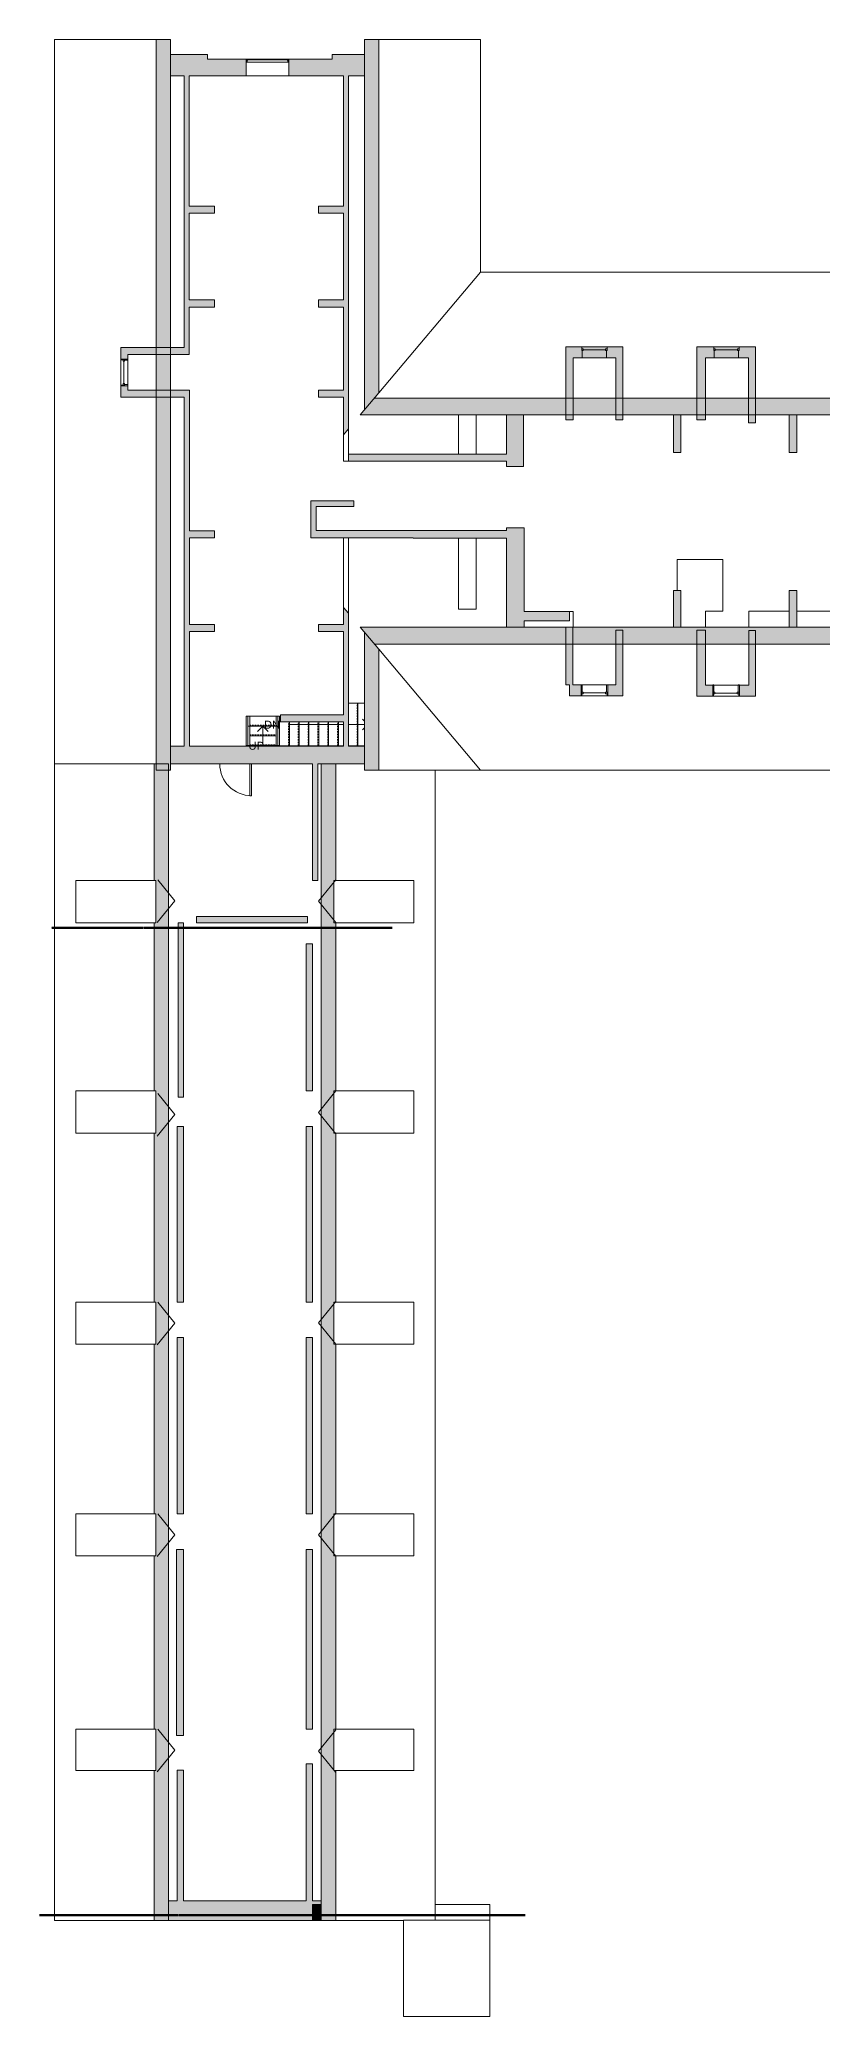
# Model space of a CAD drawing. Header units: inches. Extents: x -1061 to 1504, y -2518 to 858.
# Drawn here: x -1061 to -181, y -1392 to 831 of the extents above; entities that cross this region are included whole.
import ezdxf

# ---------------------------------------------------------------- set-up
doc = ezdxf.new("R2010")
doc.units = ezdxf.units.IN
doc.header["$MEASUREMENT"] = 0
doc.linetypes.add('Dash', pattern=[0.25, 0.125, -0.125])
doc.linetypes.add('Overhead 1_16_', pattern=[0.101562, 0.0625, -0.039062])
for name, color, linetype, lineweight in [('A-ANNO-MATC', 214, 'Dash', 140), ('A-DETL', 90, 'Continuous', 9), ('A-DOOR', 31, 'Continuous', 13), ('A-FLOR', 192, 'Continuous', 13), ('A-FLOR-HRAL', 11, 'Continuous', 9), ('A-GENM', 13, 'Continuous', 9), ('A-GLAZ', 151, 'Continuous', 13), ('A-ROOF', 132, 'Continuous', 13), ('A-ROOF-PATT', 132, 'Continuous', 13), ('A-WALL', 113, 'Continuous', 13), ('A-WALL-PATT', 111, 'Continuous', 13), ('I-WALL', 2, 'Continuous', 13), ('S-STRS', 31, 'Continuous', 13), ('S-STRS-ANNO', 31, 'Continuous', 9), ('S-STRS-IDEN', 31, 'Continuous', 9)]:
    doc.layers.add(name, color=color, linetype=linetype, lineweight=lineweight)
doc.styles.add('Swis721 Lt BT', font='swissl.ttf', dxfattribs={"height": 9})

# ---------------------------------------------------------------- blocks, each defined once
blk = doc.blocks.new('Double Hung - 30_ x 24_-5787070-4th Floor Power _ Signal')
at = {"layer": 'A-GLAZ', "color": 8, "lineweight": 20}
for p, q in [((-15, 6.25), (-14.25, 6.25)), ((-14.25, 2), (-14.25, 6.25)), ((-14.25, 3.75), (-14.25, 2)), ((-14.25, 3.75), (-12.5, 3.75)), ((-14.25, 2), (-12.5, 2)), ((-14.25, 2), (-13.75, 2)), ((-13.75, -6.25), (-13.75, 2)), ((-12.5, 3.75), (-12.5, 2)), ((-12.5, 2.875), (12.5, 2.875)), ((12.5, 3.75), (12.5, 2)), ((14.25, 3.75), (12.5, 3.75)), ((14.25, 2), (12.5, 2)), ((13.75, 2), (14.25, 2)), ((13.75, 2), (13.75, -6.25)), ((14.25, 2), (14.25, 6.25)), ((15, 6.25), (14.25, 6.25)), ((14.25, 3.75), (14.25, 2)), ((-13.75, -6.25), (-15, -6.25)), ((13.75, -6.25), (15, -6.25))]:
    blk.add_line(p, q, dxfattribs=at)
blk = doc.blocks.new('Double Hung - 30_ x 24_-5697477-4th Floor Power _ Signal')
at = {"layer": 'A-GLAZ', "color": 8, "lineweight": 20}
for p, q in [((-15, 4), (-14.25, 4)), ((-14.25, -0.25), (-14.25, 4)), ((-14.25, 1.5), (-14.25, -0.25)), ((-14.25, 1.5), (-12.5, 1.5)), ((-12.5, 1.5), (-12.5, -0.25)), ((-12.5, 0.625), (12.5, 0.625)), ((12.5, 1.5), (12.5, -0.25)), ((14.25, 1.5), (12.5, 1.5)), ((14.25, -0.25), (14.25, 4)), ((15, 4), (14.25, 4)), ((14.25, 1.5), (14.25, -0.25)), ((-13.75, -4), (-15, -4)), ((-14.25, -0.25), (-12.5, -0.25)), ((-14.25, -0.25), (-13.75, -0.25)), ((-13.75, -4), (-13.75, -0.25)), ((14.25, -0.25), (12.5, -0.25)), ((13.75, -0.25), (14.25, -0.25)), ((13.75, -0.25), (13.75, -4)), ((13.75, -4), (15, -4))]:
    blk.add_line(p, q, dxfattribs=at)
blk = doc.blocks.new('Window-Fixed-Round - 48_ Diameter-6831773-4th Floor Power _ Signal')
at = {"layer": 'A-GLAZ', "color": 8, "lineweight": 20}
for p, q in [((-24, 9.5), (-24, -9.5)), ((-24, 9.5), (-22.5, 9.5)), ((-24, 6), (-22.75, 6)), ((-23.5, 9.5), (-23.5, 7.75)), ((-23.5, 7.75), (-22.75, 7.75)), ((-22.5, 7.75), (-22.75, 7.75)), ((-22.75, 7.75), (-22.75, 6)), ((-22.5, 9.5), (-22.5, 7.75)), ((-22.5, 8.625), (22.5, 8.625)), ((22.5, 9.5), (24, 9.5)), ((22.5, 9.5), (22.5, 7.75)), ((22.5, 7.75), (22.75, 7.75)), ((22.75, 7.75), (22.75, 6)), ((23.5, 7.75), (22.75, 7.75)), ((22.75, 6), (24, 6)), ((23.5, 9.5), (23.5, 7.75)), ((24, -9.5), (24, 9.5))]:
    blk.add_line(p, q, dxfattribs=at)
at = {"layer": 'A-GLAZ'}
for p, q in [((24, 9.5), (-24, 9.5)), ((-24, -9.5), (24, -9.5))]:
    blk.add_line(p, q, dxfattribs=at)
at = {"layer": 'A-GLAZ', "lineweight": 9}
for p, q in [((22.75, 6), (-22.75, 6)), ((-22.5, 9.5), (22.5, 9.5))]:
    blk.add_line(p, q, dxfattribs=at)
blk = doc.blocks.new('Single Flush - D13 3_ X 8_-8259286-4th Floor Power _ Signal')
at = {"layer": 'A-DOOR', "lineweight": 20}
for p, q in [((16.15625, -45.8125), (16.15625, -10)), ((17.90625, -10), (17.90625, -45.8125)), ((17.90625, -45.8125), (16.15625, -45.8125))]:
    blk.add_line(p, q, dxfattribs=at)
at = {"layer": 'A-DOOR', "lineweight": 9}
blk.add_arc((17.90625, -10), 35.8125, 180.0011712, 270, dxfattribs=at)
blk = doc.blocks.new('Top Rail Type - Top Rail_Internal_-7565227-4th Floor Power _ Signal')
at = {"layer": 'A-FLOR-HRAL'}
for p, q in [((-795.1, 69.8), (-793.1, 69.8)), ((-795.1, 58.8), (-795.1, 69.8)), ((-793.1, 69.8), (-793.1, 58.8)), ((-795.1, 36.8), (-795.1, 58.8)), ((-793.1, 58.8), (-795.1, 58.8)), ((-793.1, 58.8), (-793.1, 36.8)), ((-793.1, 36.8), (-795.1, 36.8))]:
    blk.add_line(p, q, dxfattribs=at)
blk = doc.blocks.new('Top Rail Type - Top Rail_Internal_-V3-4th Floor Power _ Signal')
at = {"layer": 'A-FLOR-HRAL'}
for p, q in [((-795.1, 69.8), (-793.1, 69.8)), ((-795.1, 58.8), (-795.1, 69.8)), ((-793.1, 58.8), (-793.1, 69.8)), ((-795.1, 36.8), (-795.1, 58.8)), ((-793.1, 36.8), (-793.1, 58.8)), ((-795.1, 36.8), (-793.1, 36.8))]:
    blk.add_line(p, q, dxfattribs=at)
blk = doc.blocks.new('Top Rail Type - Top Rail_Internal_-7565239-4th Floor Power _ Signal')
at = {"layer": 'A-FLOR-HRAL'}
for p, q in [((-826.7, 69.8), (-824.7, 69.8)), ((-826.7, 58.8), (-826.7, 69.8)), ((-824.7, 69.8), (-824.7, 58.8)), ((-826.7, 36.8), (-826.7, 58.8)), ((-824.7, 58.8), (-826.7, 58.8)), ((-824.7, 58.8), (-824.7, 36.8)), ((-824.7, 36.8), (-826.7, 36.8))]:
    blk.add_line(p, q, dxfattribs=at)
blk = doc.blocks.new('Top Rail Type - Top Rail_Internal_-V4-4th Floor Power _ Signal')
at = {"layer": 'A-FLOR-HRAL'}
for p, q in [((-826.7, 69.8), (-824.7, 69.8)), ((-826.7, 58.8), (-826.7, 69.8)), ((-824.7, 58.8), (-824.7, 69.8)), ((-826.7, 36.8), (-826.7, 58.8)), ((-824.7, 36.8), (-824.7, 58.8)), ((-826.7, 36.8), (-824.7, 36.8))]:
    blk.add_line(p, q, dxfattribs=at)
blk = doc.blocks.new('Elevator 3 - Elevator 3-7712528-4th Floor Power _ Signal')
at = {"layer": 'A-GENM'}
for p, q in [((-554.7, -1284), (-651.7, -1284)), ((-651.7, -1284), (-651.7, -1392.2)), ((-554.7, -1392.2), (-554.7, -1284)), ((-651.7, -1392.2), (-554.7, -1392.2))]:
    blk.add_line(p, q, dxfattribs=at)

msp = doc.modelspace()

# ---------------------------------------------------------------- hatches: boundary and pattern name
at = {"layer": 'A-ROOF-PATT'}
h = msp.add_hatch(color=250, dxfattribs=at)
h.paths.add_polyline_path([(-913.8, 9.3), (-913.8, 830.8), (-930, 830.8), (-930, 9.3)], flags=0)
h.paths.add_polyline_path([(-679.6, 9.3), (-679.6, 145.2), (-695.8, 164.5), (-695.8, 9.3)], flags=0)
h.paths.add_polyline_path([(-695.8, 414.2), (-679.6, 433.5), (-679.6, 830.8), (-695.8, 830.8), (-695.8, 565.3)], flags=0)
h = msp.add_hatch(color=250, dxfattribs=at)
h.paths.add_polyline_path([(-684.5, 151), (114.1, 151), (130, 169.9), (-700.4, 169.9)], flags=0)
h.paths.add_polyline_path([(-307.5, 408.7), (130, 408.7), (114.1, 427.6), (-684.5, 427.6), (-700.4, 408.7), (-483.8, 408.7)], flags=0)
h = msp.add_hatch(color=250, dxfattribs=at)
h.paths.add_polyline_path([(-916, -1284.2), (-916, 16.3), (-932.3, 16.3), (-932.3, -114.9), (-930.3, -114.9), (-930.3, -162.3), (-932.3, -162.3), (-932.3, -351.5), (-930.3, -351.5), (-930.3, -398.9), (-932.3, -398.9), (-932.3, -589), (-930.3, -589), (-930.3, -636.2), (-932.3, -636.2), (-932.3, -826.9), (-930.3, -826.9), (-930.3, -874.2), (-932.3, -874.2), (-932.3, -1069), (-930.3, -1069), (-930.3, -1115.5), (-932.3, -1115.5), (-932.3, -1284.2)], flags=0)
h.paths.add_polyline_path([(-744.3, -1284.2), (-728.1, -1284.2), (-728.1, -1115.5), (-730, -1115.5), (-730, -1069), (-728.1, -1069), (-728.1, -874.2), (-730, -874.2), (-730, -826.9), (-728.1, -826.9), (-728.1, -636.2), (-730, -636.2), (-730, -589), (-728.1, -589), (-728.1, -398.9), (-730, -398.9), (-730, -351.5), (-728.1, -351.5), (-728.1, -162.5), (-730, -162.5), (-730, -114.9), (-728.1, -114.9), (-728.1, 16.3), (-744.3, 16.3), (-744.3, -828.6)], flags=0)
at = {"layer": 'A-WALL-PATT', "lineweight": 9}
for points in [[(-872.1, 789.9), (-872.1, 813.9), (-913.8, 813.9), (-913.8, 789.9), (-893, 789.9)], [(-713.7, 789.9), (-695.8, 789.9), (-695.8, 813.9), (-732.1, 813.9), (-732.1, 789.9), (-719.2, 789.9)], [(-893, 484.5), (-893, 789.9), (-898.5, 789.9), (-898.5, 484.5)], [(-719.2, 386.4), (-713.7, 392.9), (-713.7, 789.9), (-719.2, 789.9), (-719.2, 428.6)], [(-864.4, 635.6), (-864.4, 643.6), (-893, 643.6), (-893, 635.6)], [(-719.2, 635.6), (-719.2, 643.6), (-747.5, 643.6), (-747.5, 635.6)], [(-864.4, 530), (-864.4, 538), (-893, 538), (-893, 530)], [(-719.2, 530), (-719.2, 538), (-747.4, 538), (-747.4, 530)], [(-893, 476.5), (-893, 484.5), (-961.7, 484.5), (-961.7, 476.5)], [(-461, 403.1), (-461, 485.3), (-469.5, 485.3), (-469.5, 403.1)], [(-413.2, 472.8), (-405.2, 472.8), (-405.2, 485.3), (-461, 485.3), (-461, 472.8), (-422.2, 472.8)], [(-405.2, 403.1), (-405.2, 472.8), (-413.2, 472.8), (-413.2, 403.1)], [(-312.4, 403.1), (-312.4, 485.3), (-321.9, 485.3), (-321.9, 403.1)], [(-256, 472.8), (-256, 485.3), (-312.4, 485.3), (-312.4, 472.8), (-264, 472.8)], [(-256, 399.7), (-256, 472.8), (-264, 472.8), (-264, 399.7)], [(-898.5, 428.6), (-892.5, 428.6), (-892.5, 436.6), (-969.7, 436.6), (-969.7, 428.6)], [(-892.5, 36.3), (-892.5, 428.6), (-898.5, 428.6), (-898.5, 36.3)], [(-719.2, 428.6), (-719.2, 436.6), (-747.5, 436.6), (-747.5, 428.6)], [(-517.1, 350.7), (-517.1, 408.7), (-536.1, 408.7), (-536.1, 350.7)], [(-339.9, 366.6), (-339.9, 408.7), (-348.4, 408.7), (-348.4, 366.6)], [(-209.6, 366.6), (-209.6, 408.7), (-218.1, 408.7), (-218.1, 366.6)], [(-536.1, 356.6), (-536.1, 364.6), (-713.7, 364.6), (-713.7, 356.6), (-660.2, 356.6)], [(-707.5, 305.7), (-707.5, 312.2), (-756.2, 312.2), (-756.2, 305.7), (-750.2, 305.7)], [(-750.2, 270.6), (-750.2, 305.7), (-756.2, 305.7), (-756.2, 270.6)], [(-864.4, 270.5), (-864.4, 278.5), (-892.5, 278.5), (-892.5, 270.5)], [(-641, 270.6), (-641, 278.6), (-750.2, 278.6), (-750.2, 270.6), (-660.2, 270.6)], [(-536.1, 270.1), (-536.1, 278.6), (-641, 278.6), (-641, 270.1)], [(-536.1, 169.9), (-516.1, 169.9), (-516.1, 281.9), (-536.1, 281.9), (-536.1, 270.1)], [(-339.9, 169.9), (-339.9, 211.2), (-348.4, 211.2), (-348.4, 169.9)], [(-209.6, 169.9), (-209.6, 211.2), (-218.1, 211.2), (-218.1, 169.9)], [(-713.7, 36.3), (-713.7, 185.8), (-719.2, 192.3), (-719.2, 36.3)], [(-465.3, 177.3), (-465.3, 187.8), (-516.1, 187.8), (-516.1, 177.3), (-483.8, 177.3)], [(-864.4, 165.2), (-864.4, 173.2), (-892.5, 173.2), (-892.5, 165.2)], [(-719.2, 165.2), (-719.2, 173.2), (-747.5, 173.2), (-747.5, 165.2)], [(-465.3, 105.3), (-461.5, 105.3), (-461.5, 170), (-469.5, 170), (-469.5, 105.3)], [(-405.1, 92.8), (-405.1, 166.6), (-413.1, 166.6), (-413.1, 92.8)], [(-312.4, 105), (-312.4, 166.6), (-321.9, 166.6), (-321.9, 105)], [(-256, 92.5), (-256, 166.4), (-263.5, 166.4), (-263.5, 92.5)], [(-719.2, 63.6), (-719.2, 71.6), (-790.1, 71.6), (-790.1, 63.6), (-748.4, 63.6)], [(-695.8, 16.3), (-695.8, 36.3), (-913.8, 36.3), (-913.8, 16.3), (-748.1, 16.3)], [(-748.1, -114.9), (-748.1, 16.3), (-754.1, 16.3), (-754.1, -114.9)], [(-759.9, -162.3), (-759.9, -155.3), (-884.4, -155.3), (-884.4, -162.3), (-836.6, -162.3)], [(-899.1, -358.5), (-899.1, -162.3), (-905.1, -162.3), (-905.1, -358.5)], [(-754, -351.5), (-754, -185.9), (-761.3, -185.9), (-761.3, -351.5)], [(-899.1, -589), (-899.1, -391.6), (-906.3, -391.6), (-906.3, -589)], [(-754, -589), (-754, -391.6), (-761.3, -391.6), (-761.3, -589)], [(-899.1, -826.9), (-899.1, -628.9), (-906.3, -628.9), (-906.3, -826.9)], [(-754, -826.9), (-754, -628.9), (-761.3, -628.9), (-761.3, -826.9)], [(-899.1, -1076.2), (-899.1, -867), (-907.1, -867), (-907.1, -1076.2)], [(-754, -1069), (-754, -867), (-761.3, -867), (-761.3, -1069)], [(-754, -1262.2), (-754, -1108.2), (-761.3, -1108.2), (-761.3, -1262.2)], [(-899.1, -1262.2), (-899.1, -1115.3), (-906.3, -1115.3), (-906.3, -1262.2)], [(-836.6, -1284.2), (-744.3, -1284.2), (-744.3, -1262.2), (-916, -1262.2), (-916, -1284.2)], [(-744.3, -1284.2), (-744.3, -1266.2), (-754, -1266.2), (-754, -1284.2)]]:
    msp.add_hatch(color=7, dxfattribs=at).paths.add_polyline_path(points, flags=0)
h = msp.add_hatch(color=7, dxfattribs=at)
h.paths.add_polyline_path([(-732.1, 789.9), (-732.1, 808.9), (-780.8, 808.9), (-780.8, 789.9), (-748.4, 789.9)], flags=0)
h.paths.add_polyline_path([(-836.6, 789.9), (-828.8, 789.9), (-828.8, 808.9), (-872.1, 808.9), (-872.1, 789.9)], flags=0)
h = msp.add_hatch(color=7, dxfattribs=at)
h.paths.add_polyline_path([(-961.7, 436.6), (-961.7, 441.5), (-969.7, 441.5), (-969.7, 436.6)], flags=0)
h.paths.add_polyline_path([(-969.7, 471.5), (-961.7, 471.5), (-961.7, 484.5), (-969.7, 484.5)], flags=0)
h = msp.add_hatch(color=7, dxfattribs=at)
h.paths.add_polyline_path([(-413.1, 92.8), (-413.1, 105.3), (-422.2, 105.3), (-422.2, 92.8)], flags=0)
h.paths.add_polyline_path([(-465.3, 92.8), (-452.2, 92.8), (-452.2, 105.3), (-465.3, 105.3), (-465.3, 100.7)], flags=0)
h = msp.add_hatch(color=7, dxfattribs=at)
h.paths.add_polyline_path([(-263.5, 92.5), (-263.5, 105), (-274.2, 105), (-274.2, 92.5)], flags=0)
h.paths.add_polyline_path([(-304.2, 92.5), (-304.2, 105), (-321.9, 105), (-321.9, 92.5)], flags=0)

# ---------------------------------------------------------------- linework, layer by layer
at = {"layer": 'A-ANNO-MATC'}
for p, q in [((-1047.6, -168), (-664.6, -168)), ((-1061, -1278.3), (-515, -1278.3))]:
    msp.add_line(p, q, dxfattribs=at)
at = {"layer": 'A-DETL'}
for p, q in [((-928.1, -114), (-908.9, -137.7)), ((-727.8, -114), (-747.3, -138.1)), ((-908.9, -137.7), (-928.7, -162.1)), ((-747.3, -138.1), (-727.8, -162.2)), ((-928.1, -354.2), (-908.9, -377.9)), ((-727.8, -351.5), (-747.3, -375.7)), ((-908.9, -377.9), (-928.7, -402.3)), ((-747.3, -375.7), (-727.8, -399.8)), ((-928.1, -589), (-908.9, -612.7)), ((-727.8, -588.1), (-747.3, -612.2)), ((-908.9, -612.7), (-928.7, -637.1)), ((-747.3, -612.2), (-727.8, -636.3)), ((-928.1, -826.9), (-908.9, -850.6)), ((-727.8, -826.3), (-747.3, -850.5)), ((-908.9, -850.6), (-928.7, -875.1)), ((-747.3, -850.5), (-727.8, -874.6)), ((-928.1, -1069), (-908.9, -1092.7)), ((-727.8, -1069.7), (-747.3, -1093.8)), ((-908.9, -1092.7), (-928.7, -1117.1)), ((-747.3, -1093.8), (-727.8, -1117.9))]:
    msp.add_line(p, q, dxfattribs=at)
at = {"layer": 'A-FLOR'}
for p, q in [((-344.1, 211.2), (-344.1, 246.3)), ((-344.1, 246.3), (-292.8, 246.3)), ((-292.8, 246.3), (-292.8, 188.2)), ((-465.3, 187.8), (-461, 187.8)), ((-461, 187.8), (-461, 169.9)), ((-292.8, 188.2), (-312.4, 188.2)), ((-312.4, 188.2), (-312.4, 169.9)), ((-263.5, 169.9), (-263.5, 188.1)), ((-263.5, 188.1), (-218.1, 188.1)), ((-209.6, 188.1), (-148.7, 188.1)), ((-791.1, 63.6), (-790.1, 63.6)), ((-825.2, 36.3), (-825.2, 36.8))]:
    msp.add_line(p, q, dxfattribs=at)
at = {"layer": 'A-ROOF'}
for p, q in [((-1044.3, 830.8), (-1044.3, 9.3)), ((-930, 830.8), (-1044.3, 830.8)), ((-565.3, 830.8), (-679.6, 830.8)), ((-565.3, 569.3), (-565.3, 830.8)), ((-679.6, 433.5), (-565.3, 569.3)), ((-5.1, 569.3), (-565.3, 569.3)), ((-565.3, 9.3), (-679.6, 145.2)), ((-932.3, 16.3), (-1044.3, 16.3)), ((-1044.3, 16.3), (-1044.3, -1284.2)), ((-679.6, 9.3), (-5.1, 9.3)), ((-616.1, -1284), (-616.1, 9.3)), ((-1020.3, -162.3), (-1020.3, -114.9)), ((-1020.3, -114.9), (-932.3, -114.9)), ((-728.1, -114.9), (-640.1, -114.9)), ((-640.1, -114.9), (-640.1, -162.5)), ((-932.3, -162.3), (-1020.3, -162.3)), ((-640.1, -162.5), (-728.1, -162.5)), ((-1020.3, -398.9), (-1020.3, -351.5)), ((-1020.3, -351.5), (-932.3, -351.5)), ((-728.1, -351.5), (-640.1, -351.5)), ((-640.1, -351.5), (-640.1, -398.9)), ((-932.3, -398.9), (-1020.3, -398.9)), ((-640.1, -398.9), (-728.1, -398.9)), ((-1020.3, -636.2), (-1020.3, -589)), ((-1020.3, -589), (-932.3, -589)), ((-728.1, -589), (-640.1, -589)), ((-640.1, -589), (-640.1, -636.2)), ((-932.3, -636.2), (-1020.3, -636.2)), ((-640.1, -636.2), (-728.1, -636.2)), ((-1020.3, -874.2), (-1020.3, -826.9)), ((-1020.3, -826.9), (-932.3, -826.9)), ((-728.1, -826.9), (-640.1, -826.9)), ((-640.1, -826.9), (-640.1, -874.2)), ((-932.3, -874.2), (-1020.3, -874.2)), ((-640.1, -874.2), (-728.1, -874.2)), ((-1020.3, -1115.5), (-1020.3, -1069)), ((-1020.3, -1069), (-932.3, -1069)), ((-728.1, -1069), (-640.1, -1069)), ((-640.1, -1069), (-640.1, -1115.5)), ((-932.3, -1115.5), (-1020.3, -1115.5)), ((-640.1, -1115.5), (-728.1, -1115.5)), ((-1044.3, -1284.2), (-932.3, -1284.2)), ((-728.1, -1284.2), (-651.7, -1284.2))]:
    msp.add_line(p, q, dxfattribs=at)
at = {"layer": 'A-ROOF', "color": 8, "lineweight": 20}
for p, q in [((-913.8, 830.8), (-930, 830.8)), ((-930, 830.8), (-930, 9.3)), ((-913.8, 9.3), (-913.8, 830.8)), ((-695.8, 830.8), (-695.8, 414.2)), ((-679.6, 830.8), (-695.8, 830.8)), ((-679.6, 433.5), (-679.6, 830.8)), ((-679.6, 433.5), (-700.4, 408.7)), ((114.1, 427.6), (-684.5, 427.6)), ((-700.4, 408.7), (130, 408.7)), ((130, 169.9), (-700.4, 169.9)), ((-700.4, 169.9), (-679.6, 145.2)), ((-695.8, 164.5), (-695.8, 9.3)), ((-684.5, 151), (114.1, 151)), ((-679.6, 9.3), (-679.6, 145.2)), ((-916, 16.3), (-932.3, 16.3)), ((-932.3, 16.3), (-932.3, -114.9)), ((-930, 9.3), (-913.8, 9.3)), ((-916, -1262.2), (-916, 16.3)), ((-744.3, 16.3), (-744.3, -1262.2)), ((-728.1, -114.9), (-728.1, 16.3)), ((-695.8, 9.3), (-679.6, 9.3)), ((-932.3, -114.9), (-930.3, -114.9)), ((-930.3, -114.9), (-930.3, -162.3)), ((-730, -162.5), (-730, -114.9)), ((-730, -114.9), (-728.1, -114.9)), ((-930.3, -162.3), (-932.3, -162.3)), ((-932.3, -162.3), (-932.3, -351.5)), ((-728.1, -162.5), (-730, -162.5)), ((-728.1, -351.5), (-728.1, -162.5)), ((-932.3, -351.5), (-930.3, -351.5)), ((-930.3, -351.5), (-930.3, -398.9)), ((-730, -398.9), (-730, -351.5)), ((-730, -351.5), (-728.1, -351.5)), ((-930.3, -398.9), (-932.3, -398.9)), ((-932.3, -398.9), (-932.3, -589)), ((-728.1, -398.9), (-730, -398.9)), ((-728.1, -589), (-728.1, -398.9)), ((-932.3, -589), (-930.3, -589)), ((-930.3, -589), (-930.3, -636.2)), ((-730, -636.2), (-730, -589)), ((-730, -589), (-728.1, -589)), ((-930.3, -636.2), (-932.3, -636.2)), ((-932.3, -636.2), (-932.3, -826.9)), ((-728.1, -636.2), (-730, -636.2)), ((-728.1, -826.9), (-728.1, -636.2)), ((-932.3, -826.9), (-930.3, -826.9)), ((-930.3, -826.9), (-930.3, -874.2)), ((-730, -874.2), (-730, -826.9)), ((-730, -826.9), (-728.1, -826.9)), ((-930.3, -874.2), (-932.3, -874.2)), ((-932.3, -874.2), (-932.3, -1069)), ((-728.1, -874.2), (-730, -874.2)), ((-728.1, -1069), (-728.1, -874.2)), ((-932.3, -1069), (-930.3, -1069)), ((-930.3, -1069), (-930.3, -1115.5)), ((-730, -1115.5), (-730, -1069)), ((-730, -1069), (-728.1, -1069)), ((-930.3, -1115.5), (-932.3, -1115.5)), ((-932.3, -1115.5), (-932.3, -1284.2)), ((-728.1, -1115.5), (-730, -1115.5)), ((-728.1, -1284.2), (-728.1, -1115.5)), ((-932.3, -1284.2), (-916, -1284.2)), ((-744.3, -1284.2), (-728.1, -1284.2))]:
    msp.add_line(p, q, dxfattribs=at)
at = {"layer": 'A-WALL', "color": 8, "lineweight": 20}
for p, q in [((-872.1, 813.9), (-913.8, 813.9)), ((-872.1, 808.9), (-872.1, 813.9)), ((-828.8, 808.9), (-872.1, 808.9)), ((-732.1, 808.9), (-780.8, 808.9)), ((-695.8, 813.9), (-732.1, 813.9)), ((-732.1, 813.9), (-732.1, 808.9)), ((-913.8, 789.9), (-898.5, 789.9)), ((-893, 789.9), (-828.8, 789.9)), ((-780.8, 789.9), (-719.2, 789.9)), ((-713.7, 789.9), (-695.8, 789.9)), ((-864.4, 643.6), (-893, 643.6)), ((-893, 635.6), (-864.4, 635.6)), ((-864.4, 635.6), (-864.4, 643.6)), ((-719.2, 643.6), (-747.5, 643.6)), ((-747.5, 643.6), (-747.5, 635.6)), ((-747.5, 635.6), (-719.2, 635.6)), ((-864.4, 538), (-893, 538)), ((-864.4, 530), (-864.4, 538)), ((-719.2, 538), (-747.4, 538)), ((-747.4, 538), (-747.4, 530)), ((-893, 530), (-864.4, 530)), ((-747.4, 530), (-719.2, 530)), ((-969.7, 484.5), (-969.7, 471.5)), ((-898.5, 484.5), (-969.7, 484.5)), ((-969.7, 471.5), (-961.7, 471.5)), ((-961.7, 471.5), (-961.7, 476.5)), ((-961.7, 476.5), (-893, 476.5)), ((-893, 476.5), (-893, 484.5)), ((-469.5, 485.3), (-469.5, 403.1)), ((-405.2, 485.3), (-469.5, 485.3)), ((-461, 403.1), (-461, 472.8)), ((-461, 472.8), (-413.2, 472.8)), ((-413.2, 472.8), (-413.2, 403.1)), ((-405.2, 403.1), (-405.2, 485.3)), ((-321.9, 485.3), (-321.9, 403.1)), ((-256, 485.3), (-321.9, 485.3)), ((-312.4, 403.1), (-312.4, 472.8)), ((-312.4, 472.8), (-264, 472.8)), ((-264, 472.8), (-264, 399.7)), ((-256, 399.7), (-256, 485.3)), ((-969.7, 441.5), (-969.7, 428.6)), ((-961.7, 441.5), (-969.7, 441.5)), ((-969.7, 428.6), (-898.5, 428.6)), ((-961.7, 436.6), (-961.7, 441.5)), ((-892.5, 436.6), (-961.7, 436.6)), ((-898.5, 428.6), (-898.5, 36.3)), ((-892.5, 278.5), (-892.5, 436.6)), ((-719.2, 436.6), (-747.5, 436.6)), ((-747.5, 436.6), (-747.5, 428.6)), ((-747.5, 428.6), (-719.2, 428.6)), ((-536.1, 408.7), (-536.1, 364.6)), ((-517.1, 350.7), (-517.1, 408.7)), ((-469.5, 403.1), (-461, 403.1)), ((-413.2, 403.1), (-405.2, 403.1)), ((-348.4, 408.7), (-348.4, 366.6)), ((-339.9, 366.6), (-339.9, 408.7)), ((-321.9, 403.1), (-312.4, 403.1)), ((-218.1, 408.7), (-218.1, 366.6)), ((-209.6, 366.6), (-209.6, 408.7)), ((-264, 399.7), (-256, 399.7)), ((-536.1, 364.6), (-713.7, 364.6)), ((-713.7, 364.6), (-713.7, 356.6)), ((-713.7, 356.6), (-536.1, 356.6)), ((-536.1, 356.6), (-536.1, 350.7)), ((-348.4, 366.6), (-339.9, 366.6)), ((-218.1, 366.6), (-209.6, 366.6)), ((-536.1, 350.7), (-517.1, 350.7)), ((-707.5, 312.2), (-756.2, 312.2)), ((-756.2, 312.2), (-756.2, 270.6)), ((-707.5, 305.7), (-707.5, 312.2)), ((-750.2, 305.7), (-707.5, 305.7)), ((-750.2, 278.6), (-750.2, 305.7)), ((-864.4, 278.5), (-892.5, 278.5)), ((-892.5, 173.2), (-892.5, 270.5)), ((-892.5, 270.5), (-864.4, 270.5)), ((-864.4, 270.5), (-864.4, 278.5)), ((-756.2, 270.6), (-641, 270.6)), ((-536.1, 278.6), (-750.2, 278.6)), ((-641, 270.6), (-641, 270.1)), ((-641, 270.1), (-536.1, 270.1)), ((-516.1, 281.9), (-536.1, 281.9)), ((-536.1, 281.9), (-536.1, 278.6)), ((-536.1, 270.1), (-536.1, 169.9)), ((-516.1, 187.8), (-516.1, 281.9)), ((-348.4, 211.2), (-348.4, 169.9)), ((-339.9, 211.2), (-348.4, 211.2)), ((-339.9, 169.9), (-339.9, 211.2)), ((-218.1, 211.2), (-218.1, 169.9)), ((-209.6, 211.2), (-218.1, 211.2)), ((-209.6, 169.9), (-209.6, 211.2)), ((-465.3, 187.8), (-516.1, 187.8)), ((-465.3, 177.3), (-465.3, 187.8)), ((-864.4, 173.2), (-892.5, 173.2)), ((-892.5, 36.3), (-892.5, 165.2)), ((-892.5, 165.2), (-864.4, 165.2)), ((-864.4, 165.2), (-864.4, 173.2)), ((-719.2, 173.2), (-747.5, 173.2)), ((-747.5, 173.2), (-747.5, 165.2)), ((-747.5, 165.2), (-719.2, 165.2)), ((-516.1, 177.3), (-465.3, 177.3)), ((-516.1, 169.9), (-516.1, 177.3)), ((-469.5, 170), (-469.5, 105.3)), ((-461.5, 170), (-469.5, 170)), ((-461.5, 105.3), (-461.5, 170)), ((-413.1, 166.6), (-413.1, 105.3)), ((-405.1, 166.6), (-413.1, 166.6)), ((-405.1, 92.8), (-405.1, 166.6)), ((-312.4, 166.6), (-321.9, 166.6)), ((-321.9, 166.6), (-321.9, 92.5)), ((-312.4, 105), (-312.4, 166.6)), ((-263.5, 166.4), (-263.5, 105)), ((-256, 166.4), (-263.5, 166.4)), ((-256, 92.5), (-256, 166.4)), ((-469.5, 105.3), (-465.3, 105.3)), ((-465.3, 105.3), (-465.3, 92.8)), ((-465.3, 92.8), (-452.2, 92.8)), ((-452.2, 105.3), (-461.5, 105.3)), ((-452.2, 92.8), (-452.2, 105.3)), ((-413.1, 105.3), (-422.2, 105.3)), ((-422.2, 105.3), (-422.2, 92.8)), ((-422.2, 92.8), (-405.1, 92.8)), ((-321.9, 92.5), (-304.2, 92.5)), ((-304.2, 105), (-312.4, 105)), ((-304.2, 92.5), (-304.2, 105)), ((-263.5, 105), (-274.2, 105)), ((-274.2, 105), (-274.2, 92.5)), ((-274.2, 92.5), (-256, 92.5)), ((-719.2, 71.6), (-790.1, 71.6)), ((-790.1, 71.6), (-790.1, 63.6)), ((-790.1, 63.6), (-719.2, 63.6)), ((-898.5, 36.3), (-913.8, 36.3)), ((-719.2, 36.3), (-892.5, 36.3)), ((-695.8, 36.3), (-713.7, 36.3)), ((-913.8, 16.3), (-754.1, 16.3)), ((-754.1, 16.3), (-754.1, -114.9)), ((-748.1, 16.3), (-695.8, 16.3)), ((-748.1, -114.9), (-748.1, 16.3)), ((-754.1, -114.9), (-748.1, -114.9)), ((-759.9, -155.3), (-884.4, -155.3)), ((-884.4, -155.3), (-884.4, -162.3)), ((-759.9, -162.3), (-759.9, -155.3)), ((-905.1, -162.3), (-905.1, -358.5)), ((-899.1, -162.3), (-905.1, -162.3)), ((-899.1, -358.5), (-899.1, -162.3)), ((-884.4, -162.3), (-759.9, -162.3)), ((-905.1, -358.5), (-899.1, -358.5)), ((-907.1, -867), (-907.1, -1076.2)), ((-899.1, -867), (-907.1, -867)), ((-899.1, -1076.2), (-899.1, -867)), ((-907.1, -1076.2), (-899.1, -1076.2)), ((-906.3, -1262.2), (-916, -1262.2)), ((-916, -1262.2), (-916, -1284.2)), ((-761.3, -1262.2), (-899.1, -1262.2)), ((-744.3, -1262.2), (-754, -1262.2)), ((-744.3, -1266.2), (-754, -1266.2)), ((-754, -1266.2), (-754, -1284.2)), ((-744.3, -1284.2), (-744.3, -1262.2)), ((-916, -1284.2), (-744.3, -1284.2))]:
    msp.add_line(p, q, dxfattribs=at)
at = {"layer": 'A-WALL', "lineweight": 9}
for p, q in [((-969.7, 441.5), (-969.7, 471.5)), ((-961.7, 471.5), (-961.7, 441.5)), ((-590.1, 364.6), (-590.1, 408.7)), ((-570.1, 408.7), (-570.1, 364.6)), ((-590.1, 190.3), (-590.1, 270.1)), ((-570.1, 270.1), (-570.1, 190.3)), ((-570.1, 190.3), (-590.1, 190.3)), ((-452.2, 105.3), (-422.2, 105.3)), ((-422.2, 92.8), (-452.2, 92.8)), ((-304.2, 105), (-274.2, 105)), ((-274.2, 92.5), (-304.2, 92.5)), ((-616.1, -1266.2), (-554.8, -1266.2)), ((-554.8, -1266.2), (-554.8, -1284))]:
    msp.add_line(p, q, dxfattribs=at)
at = {"layer": 'I-WALL', "color": 8, "lineweight": 20}
for p, q in [((-898.5, 789.9), (-898.5, 484.5)), ((-893, 643.6), (-893, 789.9)), ((-719.2, 789.9), (-719.2, 643.6)), ((-713.7, 392.9), (-713.7, 789.9)), ((-893, 538), (-893, 635.6)), ((-719.2, 635.6), (-719.2, 538)), ((-893, 484.5), (-893, 530)), ((-719.2, 530), (-719.2, 436.6)), ((-719.2, 428.6), (-719.2, 386.4)), ((-719.2, 386.4), (-713.7, 392.9)), ((-719.2, 192.3), (-719.2, 173.2)), ((-713.7, 185.8), (-719.2, 192.3)), ((-713.7, 36.3), (-713.7, 185.8)), ((-719.2, 165.2), (-719.2, 71.6)), ((-719.2, 63.6), (-719.2, 36.3)), ((-754, -185.9), (-761.3, -185.9)), ((-761.3, -185.9), (-761.3, -351.5)), ((-754, -351.5), (-754, -185.9)), ((-761.3, -351.5), (-754, -351.5)), ((-899.1, -391.6), (-906.3, -391.6)), ((-906.3, -391.6), (-906.3, -589)), ((-899.1, -589), (-899.1, -391.6)), ((-754, -391.6), (-761.3, -391.6)), ((-761.3, -391.6), (-761.3, -589)), ((-754, -589), (-754, -391.6)), ((-906.3, -589), (-899.1, -589)), ((-761.3, -589), (-754, -589)), ((-899.1, -628.9), (-906.3, -628.9)), ((-906.3, -628.9), (-906.3, -826.9)), ((-899.1, -826.9), (-899.1, -628.9)), ((-754, -628.9), (-761.3, -628.9)), ((-761.3, -628.9), (-761.3, -826.9)), ((-754, -826.9), (-754, -628.9)), ((-906.3, -826.9), (-899.1, -826.9)), ((-761.3, -826.9), (-754, -826.9)), ((-754, -867), (-761.3, -867)), ((-761.3, -867), (-761.3, -1069)), ((-754, -1069), (-754, -867)), ((-761.3, -1069), (-754, -1069)), ((-754, -1108.2), (-761.3, -1108.2)), ((-761.3, -1108.2), (-761.3, -1262.2)), ((-754, -1262.2), (-754, -1108.2)), ((-899.1, -1115.3), (-906.3, -1115.3)), ((-906.3, -1115.3), (-906.3, -1262.2)), ((-899.1, -1262.2), (-899.1, -1115.3))]:
    msp.add_line(p, q, dxfattribs=at)
at = {"layer": 'I-WALL', "lineweight": 9}
for p, q in [((-719.2, 356.6), (-719.2, 386.4)), ((-713.7, 392.9), (-713.7, 364.6)), ((-719.2, 356.6), (-713.7, 356.6)), ((-719.2, 192.3), (-719.2, 270.6)), ((-713.7, 270.6), (-713.7, 185.8))]:
    msp.add_line(p, q, dxfattribs=at)
at = {"layer": 'S-STRS', "lineweight": 9}
for p, q in [((-826.7, 69.8), (-828.7, 69.8)), ((-828.7, 36.8), (-828.7, 69.8)), ((-824.7, 69.8), (-795.1, 69.8)), ((-791.1, 69.8), (-793.1, 69.8)), ((-791.1, 36.8), (-791.1, 69.8)), ((-703.1, 84.5), (-713.7, 84.5)), ((-695.8, 84.5), (-703.1, 84.5)), ((-703.1, 36.5), (-703.1, 84.5)), ((-824.7, 58.8), (-795.1, 58.8)), ((-824.7, 47.8), (-795.1, 47.8)), ((-780.1, 36.5), (-780.1, 63.6)), ((-769.1, 36.5), (-769.1, 63.6)), ((-758.1, 36.5), (-758.1, 63.6)), ((-747.1, 36.5), (-747.1, 63.6)), ((-736.1, 36.5), (-736.1, 63.6)), ((-725.1, 36.5), (-725.1, 63.6)), ((-828.7, 36.8), (-826.7, 36.8)), ((-824.7, 36.8), (-795.1, 36.8)), ((-793.1, 36.8), (-791.1, 36.8)), ((-791.1, 36.5), (-791.1, 36.8)), ((-780.1, 36.5), (-791.1, 36.5)), ((-769.1, 36.5), (-780.1, 36.5)), ((-758.1, 36.5), (-769.1, 36.5)), ((-747.1, 36.5), (-758.1, 36.5)), ((-736.1, 36.5), (-747.1, 36.5)), ((-725.1, 36.5), (-736.1, 36.5)), ((-719.2, 36.5), (-725.1, 36.5)), ((-703.1, 36.5), (-713.7, 36.5)), ((-695.8, 36.5), (-703.1, 36.5))]:
    msp.add_line(p, q, dxfattribs=at)
at = {"layer": 'S-STRS', "linetype": 'Overhead 1_16_', "lineweight": 9}
for p, q in [((-704.1, 36.5), (-704.1, 84.5)), ((-824.7, 59.8), (-795.1, 59.8)), ((-824.7, 48.8), (-795.1, 48.8)), ((-781.1, 36.5), (-781.1, 63.6)), ((-770.1, 36.5), (-770.1, 63.6)), ((-759.1, 36.5), (-759.1, 63.6)), ((-748.1, 36.5), (-748.1, 63.6)), ((-737.1, 36.5), (-737.1, 63.6)), ((-726.1, 36.5), (-726.1, 63.6)), ((-824.7, 37.8), (-795.1, 37.8))]:
    msp.add_line(p, q, dxfattribs=at)
at = {"layer": 'S-STRS-ANNO'}
for p, q in [((-809.9, 58.8), (-815.9, 52.8)), ((-809.9, 47.8), (-809.9, 58.8)), ((-809.9, 58.8), (-803.9, 52.8)), ((-809.9, 36.8), (-809.9, 47.8)), ((-769.1, 60.5), (-780.1, 60.5)), ((-758.1, 60.5), (-769.1, 60.5)), ((-747.1, 60.5), (-758.1, 60.5)), ((-736.1, 60.5), (-747.1, 60.5)), ((-725.1, 60.5), (-736.1, 60.5)), ((-719.2, 60.5), (-725.1, 60.5)), ((-703.1, 60.5), (-713.7, 60.5)), ((-695.8, 60.5), (-703.1, 60.5)), ((-695.8, 64.2), (-698.1, 66.5)), ((-695.8, 56.7), (-698.1, 54.5))]:
    msp.add_line(p, q, dxfattribs=at)

# ---------------------------------------------------------------- block references
at = {"layer": 'A-DOOR'}
msp.add_blockref('Single Flush - D13 3_ X 8_-8259286-4th Floor Power _ Signal', (-840.6, 26.3), dxfattribs=at)
at = {"layer": 'A-FLOR-HRAL'}
for name in ['Top Rail Type - Top Rail_Internal_-7565239-4th Floor Power _ Signal', 'Top Rail Type - Top Rail_Internal_-V4-4th Floor Power _ Signal', 'Top Rail Type - Top Rail_Internal_-7565227-4th Floor Power _ Signal', 'Top Rail Type - Top Rail_Internal_-V3-4th Floor Power _ Signal']:
    msp.add_blockref(name, (0, 0), dxfattribs=at)
at = {"layer": 'A-GENM'}
msp.add_blockref('Elevator 3 - Elevator 3-7712528-4th Floor Power _ Signal', (0, 0), dxfattribs=at)
at = {"layer": 'A-GLAZ'}
for name, p in [('Window-Fixed-Round - 48_ Diameter-6831773-4th Floor Power _ Signal', (-804.8, 799.4)), ('Double Hung - 30_ x 24_-5787070-4th Floor Power _ Signal', (-437.2, 479.1)), ('Double Hung - 30_ x 24_-5787070-4th Floor Power _ Signal', (-288.8, 479.1))]:
    msp.add_blockref(name, p, dxfattribs=at)
for name, p, rotation in [('Double Hung - 30_ x 24_-5697477-4th Floor Power _ Signal', (-965.7, 456.5), 89.99999999999984), ('Double Hung - 30_ x 24_-5787070-4th Floor Power _ Signal', (-437.2, 99), 180), ('Double Hung - 30_ x 24_-5787070-4th Floor Power _ Signal', (-289.2, 98.8), 180)]:
    msp.add_blockref(name, p, dxfattribs=dict(at, rotation=rotation))

# ---------------------------------------------------------------- texts
at = {"layer": 'S-STRS-IDEN', "char_height": 9, "attachment_point": 1, "line_spacing_factor": 1.005062, "style": 'Swis721 Lt BT'}
for s, insert, width in [('DN', (-808.7, 64.9), 21.167), ('UP', (-826.1, 41.2), 19.538)]:
    msp.add_mtext(s, dxfattribs=dict(at, insert=insert, width=width))

doc.saveas('drawing.dxf')
